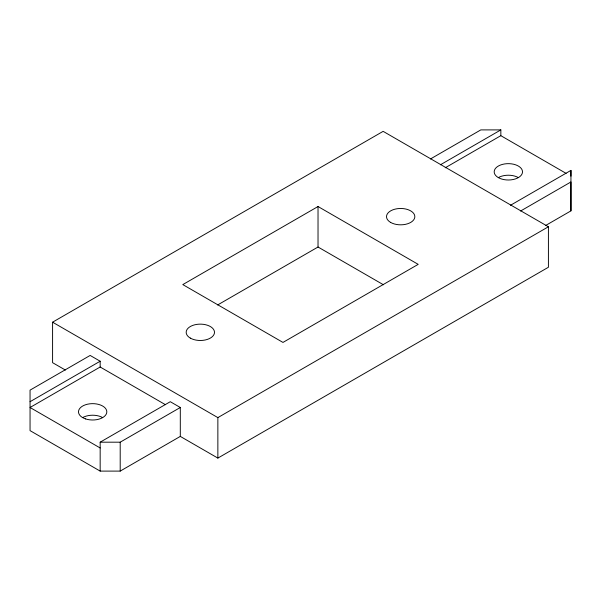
<?xml version="1.0" encoding="UTF-8"?>
<svg xmlns="http://www.w3.org/2000/svg" width="601" height="601" viewBox="0 0 601 601"><rect width="100%" height="100%" fill="white"/><g stroke="black" fill="none" stroke-linecap="round" stroke-linejoin="round"><path stroke-width="0.9" d="M545.776 225.405L570.95 210.868L570.95 181.953L520.594 211.019M570.942 176.168L570.942 170.383L510.504 205.279M65.374 370.051L52.587 362.673L52.587 322.189L383.137 131.349L548.413 226.772L548.413 267.25L217.862 458.09L180.3 436.409L120.2 471.101L100.164 471.101L30.05 430.624L30.05 390.139L90.15 355.439L100.164 361.224L100.164 367.008L30.05 407.493L100.164 447.97M318.027 206.526L182.802 284.596L282.973 342.427L418.198 264.357L318.027 206.526L318.027 247.011L217.622 304.977M430.451 158.972L480.815 129.899L500.843 129.899L500.843 135.676L566.112 173.381M30.05 401.708L100.164 361.224M440.39 164.802L500.843 129.899M445.228 167.792L500.843 135.676M100.164 471.101L100.164 442.186L170.286 401.708L180.3 407.493L180.3 436.409M100.164 442.186L120.2 442.186L180.3 407.493M52.587 322.189L217.862 417.612L548.413 226.772M318.027 247.011L383.461 284.784M100.164 367.008L165.448 404.698M570.942 170.383L570.95 210.868M217.862 417.612L217.862 458.09M120.2 442.186L120.2 471.101M498.327 177.611A14.169 8.181 0 0 0 522.029 173.944A14.169 8.181 0 0 0 504.682 163.93A14.169 8.181 0 0 0 498.327 177.611A14.169 8.181 0 0 1 518.362 177.611M82.638 417.612A14.169 8.181 0 0 1 102.673 417.612M190.314 338.093A14.169 8.181 0 0 0 214.016 334.426A14.169 8.181 0 0 0 196.67 324.412A14.169 8.181 0 0 0 190.314 338.093M390.65 222.43A14.169 8.181 0 0 0 414.352 218.764A14.169 8.181 0 0 0 396.998 208.75A14.169 8.181 0 0 0 390.65 222.43M85.575 418.912A14.169 8.181 0 0 0 106.82 411.828A14.169 8.181 0 0 0 85.575 404.743A14.169 8.181 0 0 0 85.575 418.912"/></g></svg>
